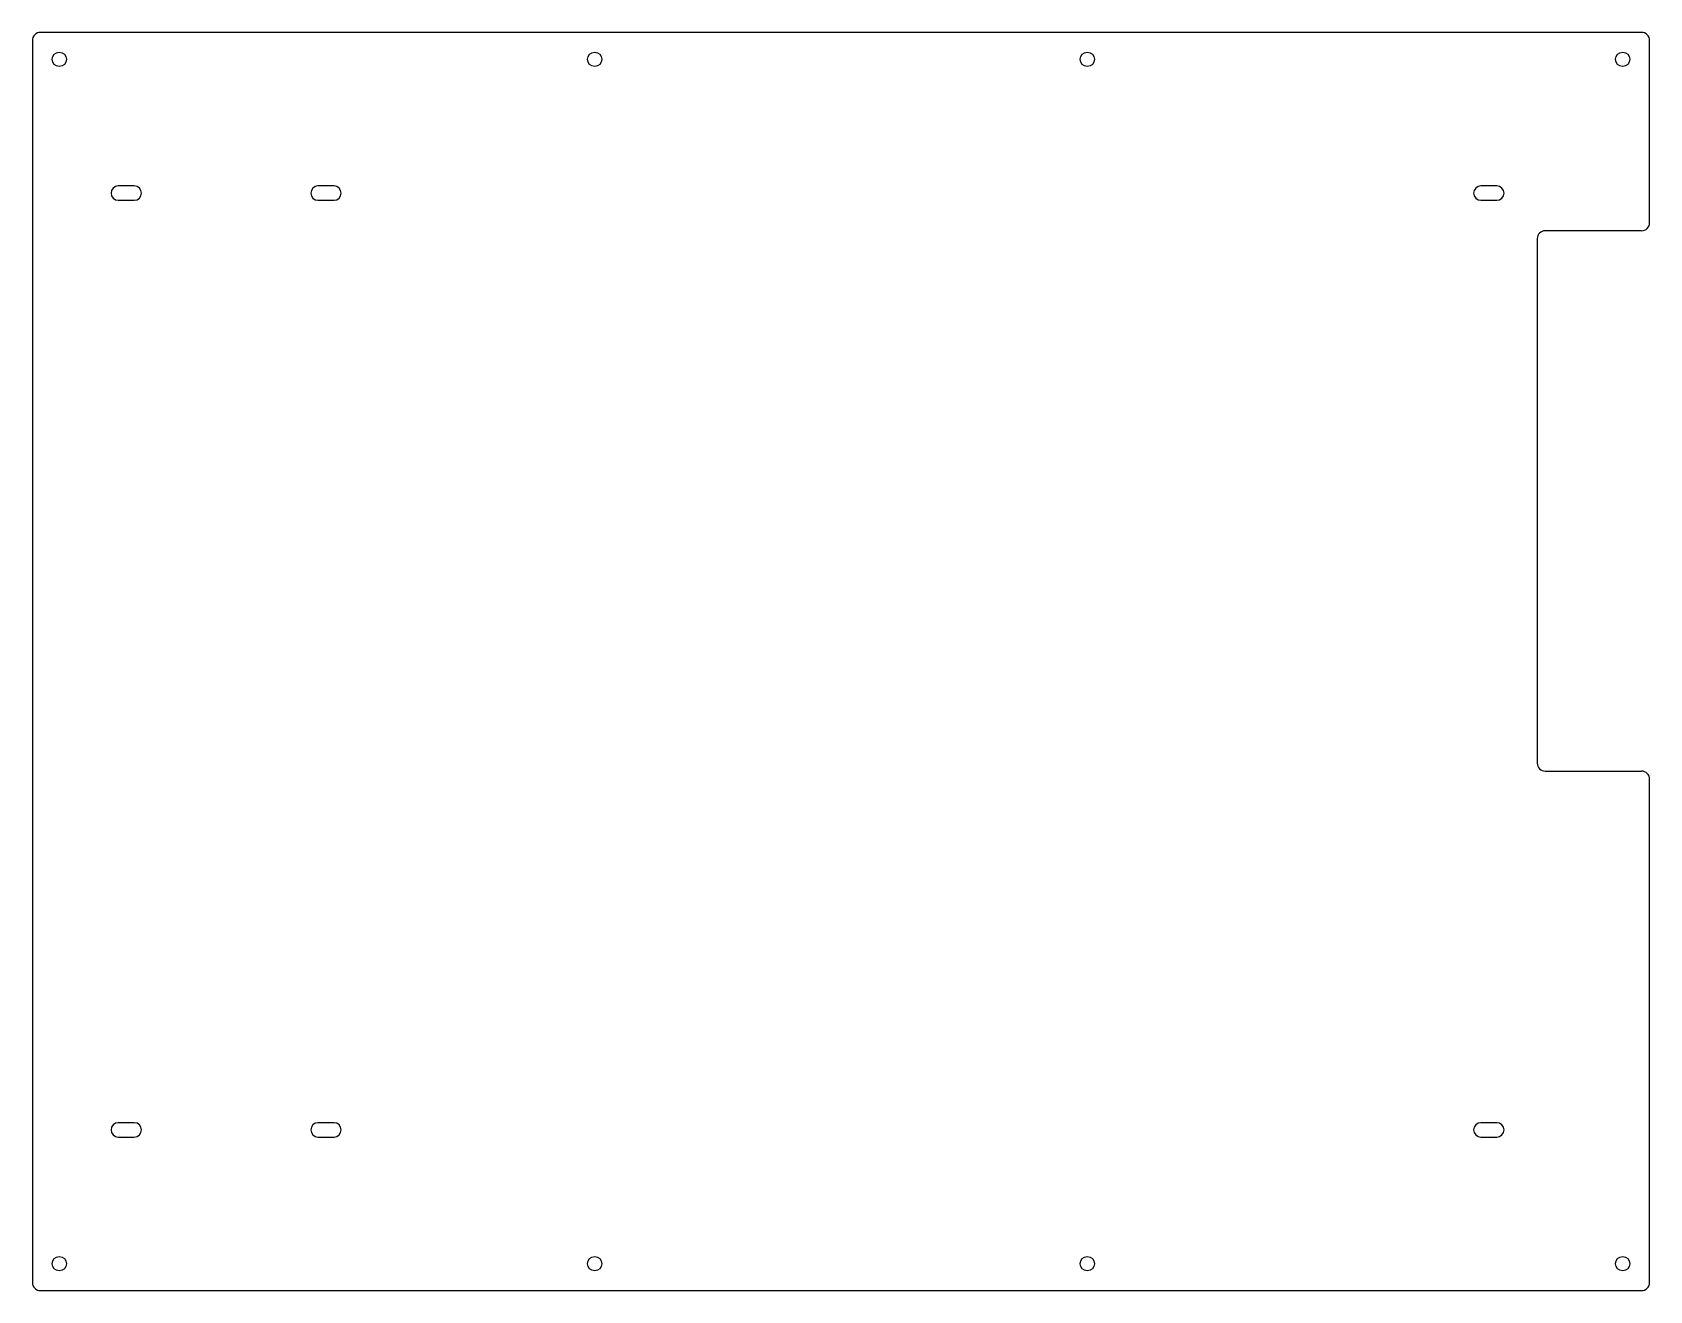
# Model space of a CAD drawing. Header units: millimetres. Extents: x 0 to 604, y 0 to 470.
import ezdxf

# ---------------------------------------------------------------- set-up
doc = ezdxf.new("R2010")
doc.units = ezdxf.units.MM

msp = doc.modelspace()

# ---------------------------------------------------------------- linework, layer by layer
at = {"color": 7, "linetype": 'Continuous', "lineweight": 25}
for p, q in [((-0.0762, 467), (-0.0762, 3)), ((601, 470.0762), (3, 470.0762)), ((604.0762, 399), (604.0762, 467)), ((38, 412.6738), (32, 412.6738)), ((112.625, 412.6738), (106.625, 412.6738)), ((547, 412.6738), (541, 412.6738)), ((32, 407.3262), (38, 407.3262)), ((106.625, 407.3262), (112.625, 407.3262)), ((541, 407.3262), (547, 407.3262)), ((562.0762, 393), (562.0762, 197)), ((601, 395.9238), (565, 395.9238)), ((565, 194.0762), (601, 194.0762)), ((604.0762, 3), (604.0762, 191)), ((38, 62.6738), (32, 62.6738)), ((112.625, 62.6738), (106.625, 62.6738)), ((547, 62.6738), (541, 62.6738)), ((32, 57.3262), (38, 57.3262)), ((106.625, 57.3262), (112.625, 57.3262)), ((541, 57.3262), (547, 57.3262)), ((3, -0.0762), (601, -0.0762))]:
    msp.add_line(p, q, dxfattribs=at)
for centre in [(10, 460), (210, 460), (394, 460), (594, 460), (10, 10), (210, 10), (394, 10), (594, 10)]:
    msp.add_circle(centre, 2.6738, dxfattribs=at)
for centre, radius, start, end in [((3, 467), 3.0762, 90, 180), ((601, 467), 3.0762, 360, 90), ((32, 410), 2.6738, 90, 270), ((38, 410), 2.6738, 270, 90), ((106.625, 410), 2.6738, 90, 270), ((112.625, 410), 2.6738, 270, 90), ((541, 410), 2.6738, 90, 270), ((547, 410), 2.6738, 270, 90), ((601, 399), 3.0762, 270, 360), ((565, 393), 2.9238, 90, 180), ((565, 197), 2.9238, 180, 270), ((601, 191), 3.0762, 360, 90), ((32, 60), 2.6738, 90, 270), ((38, 60), 2.6738, 270, 90), ((106.625, 60), 2.6738, 90, 270), ((112.625, 60), 2.6738, 270, 90), ((541, 60), 2.6738, 90, 270), ((547, 60), 2.6738, 270, 90), ((3, 3), 3.0762, 180, 270), ((601, 3), 3.0762, 270, 0)]:
    msp.add_arc(centre, radius, start, end, dxfattribs=at)

doc.saveas('drawing.dxf')
